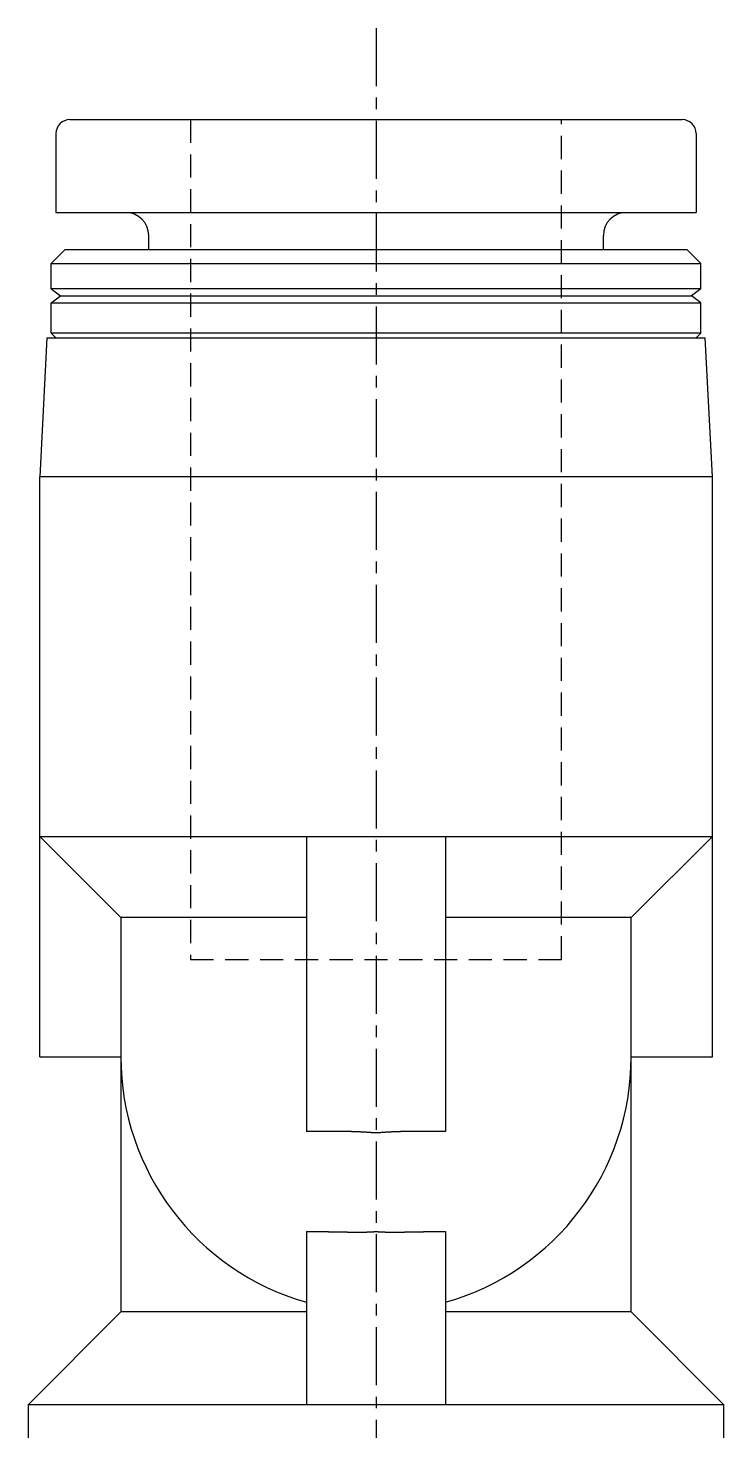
# Model space of a CAD drawing. Extents: x -6 to 107, y -15 to 86.
# Drawn here: x 89.33 to 104.33, y 23.41 to 53.65 of the extents above; entities that cross this region are included whole.
import ezdxf

# ---------------------------------------------------------------- set-up
doc = ezdxf.new("R2010")
doc.units = 0
doc.linetypes.add('CENTER', pattern=[2, 1.25, -0.25, 0.25, -0.25])
doc.linetypes.add('DASHED', pattern=[0.75, 0.5, -0.25])
doc.layers.get('0').update_dxf_attribs({"linetype": 'CONTINUOUS'})
doc.layers.add('CENTER', color=1, linetype='CENTER')

msp = doc.modelspace()

# ---------------------------------------------------------------- linework, layer by layer
at = {"color": 7, "linetype": 'CONTINUOUS'}
for p, q in [((90.231, 51.678), (103.431, 51.678)), ((89.931, 51.378), (89.931, 49.678)), ((103.731, 51.378), (103.731, 49.678)), ((89.931, 49.678), (103.731, 49.678)), ((91.931, 48.878), (91.931, 49.178)), ((101.731, 48.878), (101.731, 49.178)), ((89.831, 48.578), (90.131, 48.878)), ((90.131, 48.878), (103.531, 48.878)), ((103.831, 48.578), (103.531, 48.878)), ((89.831, 48.028), (89.831, 48.578)), ((89.831, 48.578), (103.831, 48.578)), ((103.831, 48.028), (103.831, 48.578)), ((89.831, 48.028), (90.031, 47.878)), ((103.831, 48.028), (89.831, 48.028)), ((89.831, 47.728), (90.031, 47.878)), ((90.031, 47.878), (103.631, 47.878)), ((103.831, 48.028), (103.631, 47.878)), ((103.831, 47.728), (103.631, 47.878)), ((89.831, 47.078), (89.831, 47.728)), ((89.831, 47.728), (103.831, 47.728)), ((103.831, 47.078), (103.831, 47.728)), ((89.738, 46.978), (89.581, 43.978)), ((89.738, 46.978), (103.923, 46.978)), ((89.931, 46.978), (89.831, 47.078)), ((103.831, 47.078), (89.831, 47.078)), ((103.731, 46.978), (103.831, 47.078)), ((104.081, 43.978), (103.923, 46.978)), ((104.081, 43.978), (89.581, 43.978)), ((89.581, 31.478), (89.581, 43.978)), ((104.081, 31.478), (104.081, 43.978)), ((89.581, 36.228), (104.081, 36.228)), ((89.581, 36.228), (91.331, 34.478)), ((95.331, 36.228), (95.331, 29.871)), ((98.331, 36.228), (98.331, 29.871)), ((102.331, 34.478), (104.081, 36.228)), ((95.331, 34.478), (91.331, 34.478)), ((91.331, 34.478), (91.331, 25.978)), ((102.331, 34.478), (98.331, 34.478)), ((102.331, 25.978), (102.331, 34.478)), ((89.581, 31.478), (91.331, 31.478)), ((102.331, 31.478), (104.081, 31.478)), ((95.331, 27.712), (95.331, 23.978)), ((98.331, 27.712), (98.331, 23.978)), ((91.331, 25.978), (89.331, 23.978)), ((95.331, 25.978), (91.331, 25.978)), ((102.331, 25.978), (98.331, 25.978)), ((104.331, 23.978), (102.331, 25.978)), ((89.331, 23.978), (89.331, 20.978)), ((104.331, 23.978), (89.331, 23.978)), ((104.331, 20.978), (104.331, 23.978))]:
    msp.add_line(p, q, dxfattribs=at)
at = {"color": 3, "linetype": 'DASHED'}
for p, q in [((92.831, 51.678), (92.831, 33.578)), ((100.831, 33.578), (100.831, 51.678)), ((92.831, 33.578), (100.831, 33.578))]:
    msp.add_line(p, q, dxfattribs=at)
at = {"color": 7}
for points in [[(96.831, 29.835, 0), (96.827, 29.835, 0), (96.824, 29.836, 0), (96.821, 29.836, 0), (96.817, 29.836, 0), (96.814, 29.836, 0), (96.811, 29.837, 0), (96.807, 29.837, 0), (96.804, 29.837, 0), (96.8, 29.837, 0), (96.797, 29.837, 0), (96.794, 29.838, 0), (96.79, 29.838, 0), (96.787, 29.838, 0), (96.784, 29.838, 0), (96.78, 29.839, 0), (96.777, 29.839, 0), (96.774, 29.839, 0), (96.77, 29.839, 0), (96.767, 29.84, 0), (96.764, 29.84, 0), (96.76, 29.84, 0), (96.757, 29.84, 0), (96.754, 29.841, 0), (96.75, 29.841, 0), (96.747, 29.841, 0), (96.743, 29.841, 0), (96.74, 29.842, 0), (96.737, 29.842, 0), (96.734, 29.842, 0), (96.73, 29.842, 0), (96.727, 29.843, 0), (96.723, 29.843, 0), (96.72, 29.843, 0), (96.717, 29.843, 0), (96.713, 29.843, 0), (96.71, 29.844, 0), (96.707, 29.844, 0), (96.703, 29.844, 0), (96.7, 29.845, 0), (96.697, 29.845, 0), (96.693, 29.845, 0), (96.69, 29.845, 0), (96.687, 29.845, 0), (96.683, 29.846, 0), (96.68, 29.846, 0), (96.677, 29.846, 0), (96.673, 29.846, 0), (96.67, 29.847, 0), (96.666, 29.847, 0), (96.663, 29.847, 0), (96.66, 29.847, 0), (96.656, 29.848, 0), (96.653, 29.848, 0), (96.65, 29.848, 0), (96.646, 29.848, 0), (96.643, 29.848, 0), (96.64, 29.849, 0), (96.636, 29.849, 0), (96.633, 29.849, 0), (96.63, 29.849, 0), (96.626, 29.849, 0), (96.623, 29.85, 0), (96.62, 29.85, 0), (96.616, 29.85, 0), (96.613, 29.85, 0), (96.609, 29.851, 0), (96.606, 29.851, 0), (96.603, 29.851, 0), (96.6, 29.851, 0), (96.596, 29.851, 0), (96.593, 29.852, 0), (96.589, 29.852, 0), (96.586, 29.852, 0), (96.583, 29.852, 0), (96.579, 29.852, 0), (96.576, 29.852, 0), (96.573, 29.853, 0), (96.569, 29.853, 0), (96.566, 29.853, 0), (96.563, 29.853, 0), (96.559, 29.853, 0), (96.556, 29.854, 0), (96.552, 29.854, 0), (96.549, 29.854, 0), (96.546, 29.854, 0), (96.543, 29.854, 0), (96.539, 29.854, 0), (96.536, 29.855, 0), (96.532, 29.855, 0), (96.529, 29.855, 0), (96.526, 29.855, 0), (96.522, 29.855, 0), (96.519, 29.855, 0), (96.516, 29.856, 0), (96.512, 29.856, 0), (96.509, 29.856, 0), (96.506, 29.856, 0), (96.502, 29.856, 0), (96.499, 29.857, 0), (96.496, 29.857, 0), (96.492, 29.857, 0), (96.489, 29.857, 0), (96.486, 29.857, 0), (96.482, 29.857, 0), (96.479, 29.857, 0), (96.475, 29.858, 0), (96.472, 29.858, 0), (96.469, 29.858, 0), (96.465, 29.858, 0), (96.462, 29.858, 0), (96.459, 29.858, 0), (96.455, 29.858, 0), (96.452, 29.859, 0), (96.449, 29.859, 0), (96.445, 29.859, 0), (96.442, 29.859, 0), (96.439, 29.859, 0), (96.435, 29.859, 0), (96.432, 29.86, 0), (96.428, 29.86, 0), (96.425, 29.86, 0), (96.422, 29.86, 0), (96.418, 29.86, 0), (96.415, 29.86, 0), (96.412, 29.86, 0), (96.408, 29.861, 0), (96.405, 29.861, 0), (96.402, 29.861, 0), (96.398, 29.861, 0), (96.395, 29.861, 0), (96.391, 29.861, 0), (96.388, 29.861, 0), (96.385, 29.862, 0), (96.382, 29.862, 0), (96.378, 29.862, 0), (96.375, 29.862, 0), (96.371, 29.862, 0), (96.368, 29.862, 0), (96.365, 29.862, 0), (96.361, 29.863, 0), (96.358, 29.863, 0), (96.355, 29.863, 0), (96.351, 29.863, 0), (96.348, 29.863, 0), (96.344, 29.863, 0), (96.341, 29.863, 0), (96.338, 29.863, 0), (96.335, 29.863, 0), (96.331, 29.864, 0), (96.328, 29.864, 0), (96.324, 29.864, 0), (96.321, 29.864, 0), (96.318, 29.864, 0), (96.314, 29.864, 0), (96.311, 29.864, 0), (96.308, 29.864, 0), (96.304, 29.865, 0), (96.301, 29.865, 0), (96.298, 29.865, 0), (96.294, 29.865, 0), (96.291, 29.865, 0), (96.287, 29.865, 0), (96.284, 29.865, 0), (96.281, 29.865, 0), (96.277, 29.865, 0), (96.274, 29.866, 0), (96.271, 29.866, 0), (96.267, 29.866, 0), (96.264, 29.866, 0), (96.261, 29.866, 0), (96.257, 29.866, 0), (96.254, 29.866, 0), (96.251, 29.866, 0), (96.247, 29.866, 0), (96.244, 29.866, 0), (96.24, 29.866, 0), (96.237, 29.867, 0), (96.234, 29.867, 0), (96.23, 29.867, 0), (96.227, 29.867, 0), (96.224, 29.867, 0), (96.22, 29.867, 0), (96.217, 29.867, 0), (96.214, 29.867, 0), (96.21, 29.867, 0), (96.207, 29.867, 0), (96.204, 29.867, 0), (96.2, 29.868, 0), (96.197, 29.868, 0), (96.194, 29.868, 0), (96.19, 29.868, 0), (96.187, 29.868, 0), (96.183, 29.868, 0), (96.18, 29.868, 0), (96.177, 29.868, 0), (96.173, 29.868, 0), (96.17, 29.868, 0), (96.167, 29.868, 0), (96.163, 29.868, 0), (96.16, 29.869, 0), (96.157, 29.869, 0), (96.153, 29.869, 0), (96.15, 29.869, 0), (96.147, 29.869, 0), (96.143, 29.869, 0), (96.14, 29.869, 0), (96.136, 29.869, 0), (96.133, 29.869, 0), (96.13, 29.869, 0), (96.126, 29.869, 0), (96.123, 29.869, 0), (96.12, 29.869, 0), (96.116, 29.869, 0), (96.113, 29.869, 0), (96.11, 29.869, 0), (96.106, 29.869, 0), (96.103, 29.869, 0), (96.1, 29.869, 0), (96.096, 29.87, 0), (96.093, 29.87, 0), (96.089, 29.87, 0), (96.086, 29.87, 0), (96.083, 29.87, 0), (96.079, 29.87, 0), (96.076, 29.87, 0), (96.073, 29.87, 0), (96.069, 29.87, 0), (96.066, 29.87, 0), (96.063, 29.87, 0), (96.059, 29.87, 0), (96.056, 29.87, 0), (96.052, 29.87, 0), (96.049, 29.87, 0), (96.046, 29.87, 0), (96.042, 29.87, 0), (96.039, 29.87, 0), (96.036, 29.87, 0), (96.032, 29.87, 0), (96.029, 29.87, 0), (96.026, 29.87, 0), (96.022, 29.87, 0), (96.019, 29.87, 0), (96.016, 29.87, 0), (96.012, 29.871, 0), (96.009, 29.871, 0), (96.005, 29.871, 0), (96.002, 29.871, 0), (95.999, 29.871, 0), (95.995, 29.871, 0), (95.992, 29.871, 0), (95.989, 29.871, 0), (95.985, 29.871, 0), (95.982, 29.871, 0), (95.979, 29.871, 0), (95.975, 29.871, 0), (95.972, 29.871, 0), (95.969, 29.871, 0), (95.965, 29.871, 0), (95.962, 29.871, 0), (95.959, 29.871, 0), (95.955, 29.871, 0), (95.952, 29.871, 0), (95.948, 29.871, 0), (95.945, 29.871, 0), (95.942, 29.871, 0), (95.938, 29.871, 0), (95.935, 29.871, 0), (95.932, 29.871, 0), (95.928, 29.871, 0), (95.925, 29.871, 0), (95.921, 29.871, 0), (95.918, 29.871, 0), (95.915, 29.871, 0), (95.912, 29.871, 0), (95.908, 29.871, 0), (95.905, 29.871, 0), (95.901, 29.871, 0), (95.898, 29.871, 0), (95.895, 29.871, 0), (95.891, 29.871, 0), (95.888, 29.871, 0), (95.885, 29.871, 0), (95.881, 29.871, 0), (95.878, 29.871, 0), (95.874, 29.871, 0), (95.871, 29.871, 0), (95.868, 29.871, 0), (95.865, 29.871, 0), (95.861, 29.871, 0), (95.858, 29.871, 0), (95.854, 29.871, 0), (95.851, 29.871, 0), (95.848, 29.871, 0), (95.844, 29.871, 0), (95.841, 29.871, 0), (95.838, 29.871, 0), (95.834, 29.871, 0), (95.831, 29.871, 0), (95.828, 29.871, 0), (95.824, 29.871, 0), (95.821, 29.871, 0), (95.817, 29.871, 0), (95.814, 29.871, 0), (95.811, 29.871, 0), (95.807, 29.871, 0), (95.804, 29.871, 0), (95.801, 29.871, 0), (95.797, 29.871, 0), (95.794, 29.871, 0), (95.791, 29.871, 0), (95.787, 29.871, 0), (95.784, 29.87, 0), (95.781, 29.87, 0), (95.777, 29.87, 0), (95.774, 29.87, 0), (95.77, 29.87, 0), (95.767, 29.87, 0), (95.764, 29.87, 0), (95.76, 29.87, 0), (95.757, 29.87, 0), (95.754, 29.87, 0), (95.75, 29.87, 0), (95.747, 29.87, 0), (95.744, 29.87, 0), (95.74, 29.87, 0), (95.737, 29.87, 0), (95.734, 29.87, 0), (95.73, 29.87, 0), (95.727, 29.87, 0), (95.723, 29.87, 0), (95.72, 29.87, 0), (95.717, 29.87, 0), (95.713, 29.87, 0), (95.71, 29.87, 0), (95.707, 29.87, 0), (95.703, 29.87, 0), (95.7, 29.87, 0), (95.697, 29.87, 0), (95.693, 29.87, 0), (95.69, 29.87, 0), (95.686, 29.87, 0), (95.683, 29.87, 0), (95.68, 29.87, 0), (95.676, 29.869, 0), (95.673, 29.869, 0), (95.67, 29.869, 0), (95.666, 29.869, 0), (95.663, 29.869, 0), (95.66, 29.869, 0), (95.656, 29.869, 0), (95.653, 29.869, 0), (95.65, 29.869, 0), (95.646, 29.869, 0), (95.643, 29.869, 0), (95.639, 29.869, 0), (95.636, 29.869, 0), (95.633, 29.869, 0), (95.629, 29.869, 0), (95.626, 29.869, 0), (95.623, 29.869, 0), (95.619, 29.869, 0), (95.616, 29.869, 0), (95.613, 29.869, 0), (95.609, 29.869, 0), (95.606, 29.869, 0), (95.603, 29.869, 0), (95.599, 29.869, 0), (95.596, 29.869, 0), (95.593, 29.869, 0), (95.589, 29.868, 0), (95.586, 29.868, 0), (95.582, 29.868, 0), (95.579, 29.868, 0), (95.576, 29.868, 0), (95.572, 29.868, 0), (95.569, 29.868, 0), (95.566, 29.868, 0), (95.562, 29.868, 0), (95.559, 29.868, 0), (95.555, 29.868, 0), (95.552, 29.868, 0), (95.549, 29.868, 0), (95.546, 29.868, 0), (95.542, 29.868, 0), (95.539, 29.868, 0), (95.535, 29.868, 0), (95.532, 29.868, 0), (95.529, 29.868, 0), (95.525, 29.868, 0), (95.522, 29.868, 0), (95.519, 29.868, 0), (95.515, 29.868, 0), (95.512, 29.868, 0), (95.508, 29.868, 0), (95.505, 29.868, 0), (95.502, 29.868, 0), (95.499, 29.868, 0), (95.495, 29.868, 0), (95.492, 29.868, 0), (95.488, 29.868, 0), (95.485, 29.868, 0), (95.482, 29.868, 0), (95.478, 29.868, 0), (95.475, 29.868, 0), (95.472, 29.868, 0), (95.468, 29.868, 0), (95.465, 29.868, 0), (95.462, 29.868, 0), (95.458, 29.868, 0), (95.455, 29.868, 0), (95.451, 29.868, 0), (95.448, 29.868, 0), (95.445, 29.868, 0), (95.441, 29.868, 0), (95.438, 29.868, 0), (95.435, 29.868, 0), (95.431, 29.868, 0), (95.428, 29.868, 0), (95.425, 29.868, 0), (95.421, 29.868, 0), (95.418, 29.868, 0), (95.415, 29.868, 0), (95.411, 29.868, 0), (95.408, 29.868, 0), (95.404, 29.868, 0), (95.401, 29.868, 0), (95.398, 29.868, 0), (95.394, 29.869, 0), (95.391, 29.869, 0), (95.388, 29.869, 0), (95.384, 29.869, 0), (95.381, 29.869, 0), (95.378, 29.869, 0), (95.374, 29.869, 0), (95.371, 29.869, 0), (95.368, 29.869, 0), (95.364, 29.869, 0), (95.361, 29.869, 0), (95.357, 29.87, 0), (95.354, 29.87, 0), (95.351, 29.87, 0), (95.347, 29.87, 0), (95.344, 29.87, 0), (95.341, 29.87, 0), (95.337, 29.87, 0), (95.334, 29.871, 0), (95.331, 29.871, 0)], [(98.331, 29.871, 0), (98.327, 29.871, 0), (98.324, 29.87, 0), (98.32, 29.87, 0), (98.317, 29.87, 0), (98.314, 29.87, 0), (98.311, 29.87, 0), (98.307, 29.87, 0), (98.304, 29.87, 0), (98.3, 29.869, 0), (98.297, 29.869, 0), (98.294, 29.869, 0), (98.29, 29.869, 0), (98.287, 29.869, 0), (98.284, 29.869, 0), (98.28, 29.869, 0), (98.277, 29.869, 0), (98.274, 29.869, 0), (98.27, 29.869, 0), (98.267, 29.869, 0), (98.263, 29.868, 0), (98.26, 29.868, 0), (98.257, 29.868, 0), (98.253, 29.868, 0), (98.25, 29.868, 0), (98.247, 29.868, 0), (98.243, 29.868, 0), (98.24, 29.868, 0), (98.237, 29.868, 0), (98.233, 29.868, 0), (98.23, 29.868, 0), (98.227, 29.868, 0), (98.223, 29.868, 0), (98.22, 29.868, 0), (98.216, 29.868, 0), (98.213, 29.868, 0), (98.21, 29.868, 0), (98.206, 29.868, 0), (98.203, 29.868, 0), (98.2, 29.868, 0), (98.196, 29.868, 0), (98.193, 29.868, 0), (98.19, 29.868, 0), (98.186, 29.868, 0), (98.183, 29.868, 0), (98.18, 29.868, 0), (98.176, 29.868, 0), (98.173, 29.868, 0), (98.169, 29.868, 0), (98.166, 29.868, 0), (98.163, 29.868, 0), (98.159, 29.868, 0), (98.156, 29.868, 0), (98.153, 29.868, 0), (98.149, 29.868, 0), (98.146, 29.868, 0), (98.143, 29.868, 0), (98.139, 29.868, 0), (98.136, 29.868, 0), (98.132, 29.868, 0), (98.129, 29.868, 0), (98.126, 29.868, 0), (98.123, 29.868, 0), (98.119, 29.868, 0), (98.116, 29.868, 0), (98.112, 29.868, 0), (98.109, 29.868, 0), (98.106, 29.868, 0), (98.102, 29.868, 0), (98.099, 29.868, 0), (98.096, 29.868, 0), (98.092, 29.868, 0), (98.089, 29.868, 0), (98.085, 29.868, 0), (98.082, 29.868, 0), (98.079, 29.868, 0), (98.075, 29.868, 0), (98.072, 29.868, 0), (98.069, 29.869, 0), (98.065, 29.869, 0), (98.062, 29.869, 0), (98.059, 29.869, 0), (98.055, 29.869, 0), (98.052, 29.869, 0), (98.049, 29.869, 0), (98.045, 29.869, 0), (98.042, 29.869, 0), (98.038, 29.869, 0), (98.035, 29.869, 0), (98.032, 29.869, 0), (98.028, 29.869, 0), (98.025, 29.869, 0), (98.022, 29.869, 0), (98.018, 29.869, 0), (98.015, 29.869, 0), (98.012, 29.869, 0), (98.008, 29.869, 0), (98.005, 29.869, 0), (98.002, 29.869, 0), (97.998, 29.869, 0), (97.995, 29.869, 0), (97.992, 29.869, 0), (97.988, 29.869, 0), (97.985, 29.869, 0), (97.981, 29.87, 0), (97.978, 29.87, 0), (97.975, 29.87, 0), (97.971, 29.87, 0), (97.968, 29.87, 0), (97.965, 29.87, 0), (97.961, 29.87, 0), (97.958, 29.87, 0), (97.955, 29.87, 0), (97.951, 29.87, 0), (97.948, 29.87, 0), (97.945, 29.87, 0), (97.941, 29.87, 0), (97.938, 29.87, 0), (97.934, 29.87, 0), (97.931, 29.87, 0), (97.928, 29.87, 0), (97.924, 29.87, 0), (97.921, 29.87, 0), (97.918, 29.87, 0), (97.914, 29.87, 0), (97.911, 29.87, 0), (97.908, 29.87, 0), (97.904, 29.87, 0), (97.901, 29.87, 0), (97.897, 29.87, 0), (97.894, 29.87, 0), (97.891, 29.87, 0), (97.887, 29.87, 0), (97.884, 29.87, 0), (97.881, 29.87, 0), (97.877, 29.87, 0), (97.874, 29.871, 0), (97.871, 29.871, 0), (97.867, 29.871, 0), (97.864, 29.871, 0), (97.861, 29.871, 0), (97.857, 29.871, 0), (97.854, 29.871, 0), (97.85, 29.871, 0), (97.847, 29.871, 0), (97.844, 29.871, 0), (97.84, 29.871, 0), (97.837, 29.871, 0), (97.834, 29.871, 0), (97.83, 29.871, 0), (97.827, 29.871, 0), (97.824, 29.871, 0), (97.82, 29.871, 0), (97.817, 29.871, 0), (97.814, 29.871, 0), (97.81, 29.871, 0), (97.807, 29.871, 0), (97.803, 29.871, 0), (97.8, 29.871, 0), (97.797, 29.871, 0), (97.793, 29.871, 0), (97.79, 29.871, 0), (97.787, 29.871, 0), (97.783, 29.871, 0), (97.78, 29.871, 0), (97.777, 29.871, 0), (97.773, 29.871, 0), (97.77, 29.871, 0), (97.766, 29.871, 0), (97.763, 29.871, 0), (97.76, 29.871, 0), (97.757, 29.871, 0), (97.753, 29.871, 0), (97.75, 29.871, 0), (97.746, 29.871, 0), (97.743, 29.871, 0), (97.74, 29.871, 0), (97.736, 29.871, 0), (97.733, 29.871, 0), (97.73, 29.871, 0), (97.726, 29.871, 0), (97.723, 29.871, 0), (97.719, 29.871, 0), (97.716, 29.871, 0), (97.713, 29.871, 0), (97.709, 29.871, 0), (97.706, 29.871, 0), (97.703, 29.871, 0), (97.699, 29.871, 0), (97.696, 29.871, 0), (97.693, 29.871, 0), (97.689, 29.871, 0), (97.686, 29.871, 0), (97.683, 29.871, 0), (97.679, 29.871, 0), (97.676, 29.871, 0), (97.672, 29.871, 0), (97.669, 29.871, 0), (97.666, 29.871, 0), (97.662, 29.871, 0), (97.659, 29.871, 0), (97.656, 29.871, 0), (97.652, 29.871, 0), (97.649, 29.871, 0), (97.646, 29.87, 0), (97.642, 29.87, 0), (97.639, 29.87, 0), (97.636, 29.87, 0), (97.632, 29.87, 0), (97.629, 29.87, 0), (97.626, 29.87, 0), (97.622, 29.87, 0), (97.619, 29.87, 0), (97.615, 29.87, 0), (97.612, 29.87, 0), (97.609, 29.87, 0), (97.605, 29.87, 0), (97.602, 29.87, 0), (97.599, 29.87, 0), (97.595, 29.87, 0), (97.592, 29.87, 0), (97.589, 29.87, 0), (97.585, 29.87, 0), (97.582, 29.87, 0), (97.579, 29.87, 0), (97.575, 29.87, 0), (97.572, 29.87, 0), (97.568, 29.87, 0), (97.565, 29.87, 0), (97.562, 29.869, 0), (97.558, 29.869, 0), (97.555, 29.869, 0), (97.552, 29.869, 0), (97.548, 29.869, 0), (97.545, 29.869, 0), (97.542, 29.869, 0), (97.538, 29.869, 0), (97.535, 29.869, 0), (97.531, 29.869, 0), (97.528, 29.869, 0), (97.525, 29.869, 0), (97.521, 29.869, 0), (97.518, 29.869, 0), (97.515, 29.869, 0), (97.511, 29.869, 0), (97.508, 29.869, 0), (97.505, 29.869, 0), (97.501, 29.869, 0), (97.498, 29.868, 0), (97.495, 29.868, 0), (97.491, 29.868, 0), (97.488, 29.868, 0), (97.484, 29.868, 0), (97.481, 29.868, 0), (97.478, 29.868, 0), (97.474, 29.868, 0), (97.471, 29.868, 0), (97.468, 29.868, 0), (97.464, 29.868, 0), (97.461, 29.868, 0), (97.458, 29.867, 0), (97.454, 29.867, 0), (97.451, 29.867, 0), (97.448, 29.867, 0), (97.444, 29.867, 0), (97.441, 29.867, 0), (97.438, 29.867, 0), (97.434, 29.867, 0), (97.431, 29.867, 0), (97.427, 29.867, 0), (97.424, 29.867, 0), (97.421, 29.866, 0), (97.417, 29.866, 0), (97.414, 29.866, 0), (97.411, 29.866, 0), (97.407, 29.866, 0), (97.404, 29.866, 0), (97.401, 29.866, 0), (97.397, 29.866, 0), (97.394, 29.866, 0), (97.391, 29.866, 0), (97.387, 29.866, 0), (97.384, 29.865, 0), (97.38, 29.865, 0), (97.377, 29.865, 0), (97.374, 29.865, 0), (97.37, 29.865, 0), (97.367, 29.865, 0), (97.364, 29.865, 0), (97.36, 29.865, 0), (97.357, 29.864, 0), (97.354, 29.864, 0), (97.35, 29.864, 0), (97.347, 29.864, 0), (97.344, 29.864, 0), (97.34, 29.864, 0), (97.337, 29.864, 0), (97.333, 29.864, 0), (97.33, 29.864, 0), (97.327, 29.863, 0), (97.323, 29.863, 0), (97.32, 29.863, 0), (97.317, 29.863, 0), (97.313, 29.863, 0), (97.31, 29.863, 0), (97.307, 29.863, 0), (97.303, 29.863, 0), (97.3, 29.863, 0), (97.296, 29.862, 0), (97.293, 29.862, 0), (97.29, 29.862, 0), (97.287, 29.862, 0), (97.283, 29.862, 0), (97.28, 29.862, 0), (97.276, 29.862, 0), (97.273, 29.861, 0), (97.27, 29.861, 0), (97.266, 29.861, 0), (97.263, 29.861, 0), (97.26, 29.861, 0), (97.256, 29.861, 0), (97.253, 29.861, 0), (97.25, 29.86, 0), (97.246, 29.86, 0), (97.243, 29.86, 0), (97.24, 29.86, 0), (97.236, 29.86, 0), (97.233, 29.86, 0), (97.229, 29.86, 0), (97.226, 29.859, 0), (97.223, 29.859, 0), (97.219, 29.859, 0), (97.216, 29.859, 0), (97.213, 29.859, 0), (97.209, 29.859, 0), (97.206, 29.858, 0), (97.203, 29.858, 0), (97.199, 29.858, 0), (97.196, 29.858, 0), (97.192, 29.858, 0), (97.189, 29.858, 0), (97.186, 29.858, 0), (97.183, 29.857, 0), (97.179, 29.857, 0), (97.176, 29.857, 0), (97.172, 29.857, 0), (97.169, 29.857, 0), (97.166, 29.857, 0), (97.162, 29.857, 0), (97.159, 29.856, 0), (97.156, 29.856, 0), (97.152, 29.856, 0), (97.149, 29.856, 0), (97.146, 29.856, 0), (97.142, 29.855, 0), (97.139, 29.855, 0), (97.135, 29.855, 0), (97.132, 29.855, 0), (97.129, 29.855, 0), (97.125, 29.855, 0), (97.122, 29.854, 0), (97.119, 29.854, 0), (97.115, 29.854, 0), (97.112, 29.854, 0), (97.109, 29.854, 0), (97.105, 29.854, 0), (97.102, 29.853, 0), (97.099, 29.853, 0), (97.095, 29.853, 0), (97.092, 29.853, 0), (97.089, 29.853, 0), (97.085, 29.852, 0), (97.082, 29.852, 0), (97.079, 29.852, 0), (97.075, 29.852, 0), (97.072, 29.852, 0), (97.069, 29.852, 0), (97.065, 29.851, 0), (97.062, 29.851, 0), (97.058, 29.851, 0), (97.055, 29.851, 0), (97.052, 29.851, 0), (97.048, 29.85, 0), (97.045, 29.85, 0), (97.042, 29.85, 0), (97.038, 29.85, 0), (97.035, 29.849, 0), (97.032, 29.849, 0), (97.028, 29.849, 0), (97.025, 29.849, 0), (97.022, 29.849, 0), (97.018, 29.848, 0), (97.015, 29.848, 0), (97.011, 29.848, 0), (97.008, 29.848, 0), (97.005, 29.848, 0), (97.001, 29.847, 0), (96.998, 29.847, 0), (96.995, 29.847, 0), (96.991, 29.847, 0), (96.988, 29.846, 0), (96.985, 29.846, 0), (96.981, 29.846, 0), (96.978, 29.846, 0), (96.975, 29.845, 0), (96.971, 29.845, 0), (96.968, 29.845, 0), (96.965, 29.845, 0), (96.961, 29.845, 0), (96.958, 29.844, 0), (96.954, 29.844, 0), (96.951, 29.844, 0), (96.948, 29.843, 0), (96.945, 29.843, 0), (96.941, 29.843, 0), (96.938, 29.843, 0), (96.934, 29.843, 0), (96.931, 29.842, 0), (96.928, 29.842, 0), (96.924, 29.842, 0), (96.921, 29.842, 0), (96.918, 29.841, 0), (96.914, 29.841, 0), (96.911, 29.841, 0), (96.908, 29.841, 0), (96.904, 29.84, 0), (96.901, 29.84, 0), (96.898, 29.84, 0), (96.894, 29.84, 0), (96.891, 29.839, 0), (96.888, 29.839, 0), (96.884, 29.839, 0), (96.881, 29.839, 0), (96.877, 29.838, 0), (96.874, 29.838, 0), (96.871, 29.838, 0), (96.867, 29.838, 0), (96.864, 29.837, 0), (96.861, 29.837, 0), (96.857, 29.837, 0), (96.854, 29.837, 0), (96.851, 29.837, 0), (96.847, 29.836, 0), (96.844, 29.836, 0), (96.841, 29.836, 0), (96.837, 29.836, 0), (96.834, 29.835, 0), (96.831, 29.835, 0)], [(95.331, 27.712, 0), (95.334, 27.712, 0), (95.337, 27.712, 0), (95.339, 27.712, 0), (95.342, 27.712, 0), (95.345, 27.712, 0), (95.348, 27.712, 0), (95.351, 27.712, 0), (95.354, 27.712, 0), (95.357, 27.712, 0), (95.36, 27.712, 0), (95.363, 27.712, 0), (95.366, 27.712, 0), (95.369, 27.712, 0), (95.372, 27.712, 0), (95.375, 27.712, 0), (95.378, 27.712, 0), (95.38, 27.712, 0), (95.383, 27.712, 0), (95.386, 27.712, 0), (95.389, 27.712, 0), (95.392, 27.712, 0), (95.395, 27.712, 0), (95.398, 27.712, 0), (95.401, 27.712, 0), (95.404, 27.712, 0), (95.407, 27.712, 0), (95.41, 27.712, 0), (95.413, 27.712, 0), (95.416, 27.712, 0), (95.419, 27.712, 0), (95.422, 27.712, 0), (95.425, 27.712, 0), (95.427, 27.712, 0), (95.43, 27.712, 0), (95.433, 27.712, 0), (95.436, 27.712, 0), (95.439, 27.712, 0), (95.442, 27.712, 0), (95.445, 27.712, 0), (95.448, 27.712, 0), (95.451, 27.712, 0), (95.454, 27.712, 0), (95.457, 27.712, 0), (95.46, 27.712, 0), (95.463, 27.712, 0), (95.466, 27.712, 0), (95.469, 27.712, 0), (95.472, 27.712, 0), (95.475, 27.712, 0), (95.477, 27.712, 0), (95.48, 27.712, 0), (95.483, 27.712, 0), (95.486, 27.712, 0), (95.489, 27.712, 0), (95.492, 27.712, 0), (95.495, 27.712, 0), (95.498, 27.712, 0), (95.501, 27.712, 0), (95.504, 27.712, 0), (95.507, 27.712, 0), (95.51, 27.711, 0), (95.513, 27.711, 0), (95.516, 27.711, 0), (95.519, 27.711, 0), (95.522, 27.711, 0), (95.524, 27.711, 0), (95.527, 27.711, 0), (95.53, 27.711, 0), (95.533, 27.711, 0), (95.536, 27.711, 0), (95.539, 27.711, 0), (95.542, 27.711, 0), (95.545, 27.711, 0), (95.548, 27.711, 0), (95.551, 27.711, 0), (95.554, 27.711, 0), (95.557, 27.711, 0), (95.56, 27.711, 0), (95.563, 27.711, 0), (95.566, 27.711, 0), (95.568, 27.711, 0), (95.571, 27.711, 0), (95.574, 27.711, 0), (95.577, 27.711, 0), (95.58, 27.711, 0), (95.583, 27.711, 0), (95.586, 27.711, 0), (95.589, 27.711, 0), (95.592, 27.711, 0), (95.595, 27.711, 0), (95.598, 27.711, 0), (95.601, 27.711, 0), (95.604, 27.711, 0), (95.607, 27.711, 0), (95.609, 27.711, 0), (95.612, 27.711, 0), (95.615, 27.711, 0), (95.618, 27.711, 0), (95.621, 27.711, 0), (95.624, 27.711, 0), (95.627, 27.71, 0), (95.63, 27.71, 0), (95.633, 27.71, 0), (95.636, 27.71, 0), (95.639, 27.71, 0), (95.642, 27.71, 0), (95.645, 27.71, 0), (95.648, 27.71, 0), (95.651, 27.71, 0), (95.654, 27.71, 0), (95.656, 27.71, 0), (95.659, 27.71, 0), (95.662, 27.71, 0), (95.665, 27.71, 0), (95.668, 27.71, 0), (95.671, 27.71, 0), (95.674, 27.71, 0), (95.677, 27.71, 0), (95.68, 27.71, 0), (95.683, 27.71, 0), (95.686, 27.71, 0), (95.689, 27.71, 0), (95.692, 27.71, 0), (95.695, 27.71, 0), (95.698, 27.71, 0), (95.701, 27.71, 0), (95.704, 27.71, 0), (95.706, 27.71, 0), (95.709, 27.71, 0), (95.712, 27.71, 0), (95.715, 27.71, 0), (95.718, 27.71, 0), (95.721, 27.709, 0), (95.724, 27.709, 0), (95.727, 27.709, 0), (95.73, 27.709, 0), (95.733, 27.709, 0), (95.736, 27.709, 0), (95.739, 27.709, 0), (95.742, 27.709, 0), (95.745, 27.709, 0), (95.748, 27.709, 0), (95.751, 27.709, 0), (95.753, 27.709, 0), (95.756, 27.709, 0), (95.759, 27.709, 0), (95.762, 27.709, 0), (95.765, 27.709, 0), (95.768, 27.709, 0), (95.771, 27.709, 0), (95.774, 27.709, 0), (95.777, 27.709, 0), (95.78, 27.709, 0), (95.783, 27.709, 0), (95.786, 27.709, 0), (95.789, 27.709, 0), (95.792, 27.709, 0), (95.794, 27.709, 0), (95.797, 27.709, 0), (95.8, 27.709, 0), (95.803, 27.709, 0), (95.806, 27.708, 0), (95.809, 27.708, 0), (95.812, 27.708, 0), (95.815, 27.708, 0), (95.818, 27.708, 0), (95.821, 27.708, 0), (95.824, 27.708, 0), (95.827, 27.708, 0), (95.83, 27.708, 0), (95.833, 27.708, 0), (95.836, 27.708, 0), (95.838, 27.708, 0), (95.841, 27.708, 0), (95.844, 27.708, 0), (95.847, 27.708, 0), (95.85, 27.708, 0), (95.853, 27.708, 0), (95.856, 27.708, 0), (95.859, 27.708, 0), (95.862, 27.708, 0), (95.865, 27.708, 0), (95.868, 27.707, 0), (95.871, 27.707, 0), (95.874, 27.707, 0), (95.877, 27.707, 0), (95.88, 27.707, 0), (95.883, 27.707, 0), (95.885, 27.707, 0), (95.888, 27.707, 0), (95.891, 27.707, 0), (95.894, 27.707, 0), (95.897, 27.707, 0), (95.9, 27.707, 0), (95.903, 27.707, 0), (95.906, 27.707, 0), (95.909, 27.707, 0), (95.912, 27.707, 0), (95.915, 27.707, 0), (95.918, 27.707, 0), (95.921, 27.707, 0), (95.924, 27.707, 0), (95.927, 27.707, 0), (95.93, 27.706, 0), (95.933, 27.706, 0), (95.935, 27.706, 0), (95.938, 27.706, 0), (95.941, 27.706, 0), (95.944, 27.706, 0), (95.947, 27.706, 0), (95.95, 27.706, 0), (95.953, 27.706, 0), (95.956, 27.706, 0), (95.959, 27.706, 0), (95.962, 27.706, 0), (95.965, 27.706, 0), (95.968, 27.706, 0), (95.971, 27.706, 0), (95.974, 27.706, 0), (95.977, 27.706, 0), (95.98, 27.706, 0), (95.982, 27.706, 0), (95.985, 27.706, 0), (95.988, 27.706, 0), (95.991, 27.706, 0), (95.994, 27.705, 0), (95.997, 27.705, 0), (96, 27.705, 0), (96.003, 27.705, 0), (96.006, 27.705, 0), (96.009, 27.705, 0), (96.012, 27.705, 0), (96.015, 27.705, 0), (96.018, 27.705, 0), (96.021, 27.705, 0), (96.023, 27.705, 0), (96.026, 27.705, 0), (96.029, 27.705, 0), (96.032, 27.705, 0), (96.035, 27.705, 0), (96.038, 27.705, 0), (96.041, 27.705, 0), (96.044, 27.704, 0), (96.047, 27.704, 0), (96.05, 27.704, 0), (96.053, 27.704, 0), (96.056, 27.704, 0), (96.059, 27.704, 0), (96.062, 27.704, 0), (96.065, 27.704, 0), (96.067, 27.704, 0), (96.07, 27.704, 0), (96.073, 27.704, 0), (96.076, 27.704, 0), (96.079, 27.704, 0), (96.082, 27.704, 0), (96.085, 27.704, 0), (96.088, 27.704, 0), (96.091, 27.704, 0), (96.094, 27.704, 0), (96.097, 27.704, 0), (96.1, 27.703, 0), (96.103, 27.703, 0), (96.106, 27.703, 0), (96.109, 27.703, 0), (96.112, 27.703, 0), (96.115, 27.703, 0), (96.117, 27.703, 0), (96.12, 27.703, 0), (96.123, 27.703, 0), (96.126, 27.703, 0), (96.129, 27.703, 0), (96.132, 27.703, 0), (96.135, 27.703, 0), (96.138, 27.703, 0), (96.141, 27.703, 0), (96.144, 27.703, 0), (96.147, 27.703, 0), (96.15, 27.703, 0), (96.153, 27.703, 0), (96.156, 27.703, 0), (96.159, 27.703, 0), (96.162, 27.702, 0), (96.164, 27.702, 0), (96.167, 27.702, 0), (96.17, 27.702, 0), (96.173, 27.702, 0), (96.176, 27.702, 0), (96.179, 27.702, 0), (96.182, 27.702, 0), (96.185, 27.702, 0), (96.188, 27.702, 0), (96.191, 27.702, 0), (96.194, 27.702, 0), (96.197, 27.702, 0), (96.2, 27.702, 0), (96.203, 27.702, 0), (96.206, 27.702, 0), (96.209, 27.702, 0), (96.211, 27.702, 0), (96.214, 27.701, 0), (96.217, 27.701, 0), (96.22, 27.701, 0), (96.223, 27.701, 0), (96.226, 27.701, 0), (96.229, 27.701, 0), (96.232, 27.701, 0), (96.235, 27.701, 0), (96.238, 27.701, 0), (96.241, 27.701, 0), (96.244, 27.701, 0), (96.247, 27.701, 0), (96.25, 27.701, 0), (96.252, 27.701, 0), (96.255, 27.701, 0), (96.258, 27.701, 0), (96.261, 27.701, 0), (96.264, 27.701, 0), (96.267, 27.701, 0), (96.27, 27.701, 0), (96.273, 27.701, 0), (96.276, 27.701, 0), (96.279, 27.701, 0), (96.282, 27.701, 0), (96.285, 27.7, 0), (96.288, 27.7, 0), (96.291, 27.7, 0), (96.294, 27.7, 0), (96.296, 27.7, 0), (96.299, 27.7, 0), (96.302, 27.7, 0), (96.305, 27.7, 0), (96.308, 27.7, 0), (96.311, 27.7, 0), (96.314, 27.7, 0), (96.317, 27.7, 0), (96.32, 27.7, 0), (96.323, 27.7, 0), (96.326, 27.7, 0), (96.329, 27.7, 0), (96.332, 27.7, 0), (96.335, 27.7, 0), (96.338, 27.7, 0), (96.341, 27.7, 0), (96.344, 27.7, 0), (96.346, 27.7, 0), (96.349, 27.7, 0), (96.352, 27.7, 0), (96.355, 27.7, 0), (96.358, 27.7, 0), (96.361, 27.7, 0), (96.364, 27.7, 0), (96.367, 27.7, 0), (96.37, 27.7, 0), (96.373, 27.7, 0), (96.376, 27.699, 0), (96.379, 27.699, 0), (96.382, 27.699, 0), (96.385, 27.699, 0), (96.388, 27.699, 0), (96.391, 27.699, 0), (96.393, 27.699, 0), (96.396, 27.699, 0), (96.399, 27.699, 0), (96.402, 27.699, 0), (96.405, 27.699, 0), (96.408, 27.699, 0), (96.411, 27.699, 0), (96.414, 27.699, 0), (96.417, 27.699, 0), (96.42, 27.699, 0), (96.423, 27.699, 0), (96.426, 27.699, 0), (96.429, 27.699, 0), (96.432, 27.699, 0), (96.434, 27.699, 0), (96.438, 27.699, 0), (96.44, 27.699, 0), (96.443, 27.699, 0), (96.446, 27.699, 0), (96.449, 27.699, 0), (96.452, 27.699, 0), (96.455, 27.699, 0), (96.458, 27.699, 0), (96.461, 27.699, 0), (96.464, 27.699, 0), (96.467, 27.699, 0), (96.47, 27.699, 0), (96.473, 27.699, 0), (96.476, 27.699, 0), (96.479, 27.699, 0), (96.481, 27.699, 0), (96.484, 27.699, 0), (96.487, 27.699, 0), (96.49, 27.699, 0), (96.493, 27.699, 0), (96.496, 27.699, 0), (96.499, 27.699, 0), (96.502, 27.699, 0), (96.505, 27.699, 0), (96.508, 27.699, 0), (96.511, 27.699, 0), (96.514, 27.699, 0), (96.517, 27.699, 0), (96.52, 27.699, 0), (96.523, 27.699, 0), (96.525, 27.7, 0), (96.528, 27.7, 0), (96.531, 27.7, 0), (96.534, 27.7, 0), (96.537, 27.7, 0), (96.54, 27.7, 0), (96.543, 27.7, 0), (96.546, 27.7, 0), (96.549, 27.7, 0), (96.552, 27.7, 0), (96.555, 27.7, 0), (96.558, 27.7, 0), (96.561, 27.7, 0), (96.564, 27.7, 0), (96.567, 27.7, 0), (96.57, 27.7, 0), (96.573, 27.7, 0), (96.576, 27.7, 0), (96.578, 27.7, 0), (96.581, 27.7, 0), (96.584, 27.7, 0), (96.587, 27.7, 0), (96.59, 27.701, 0), (96.593, 27.701, 0), (96.596, 27.701, 0), (96.599, 27.701, 0), (96.602, 27.701, 0), (96.605, 27.701, 0), (96.608, 27.701, 0), (96.611, 27.701, 0), (96.614, 27.701, 0), (96.617, 27.701, 0), (96.62, 27.701, 0), (96.622, 27.701, 0), (96.625, 27.701, 0), (96.628, 27.701, 0), (96.631, 27.701, 0), (96.634, 27.701, 0), (96.637, 27.702, 0), (96.64, 27.702, 0), (96.643, 27.702, 0), (96.646, 27.702, 0), (96.649, 27.702, 0), (96.652, 27.702, 0), (96.655, 27.702, 0), (96.658, 27.702, 0), (96.661, 27.702, 0), (96.663, 27.703, 0), (96.666, 27.703, 0), (96.669, 27.703, 0), (96.672, 27.703, 0), (96.675, 27.703, 0), (96.678, 27.703, 0), (96.681, 27.703, 0), (96.684, 27.703, 0), (96.687, 27.703, 0), (96.69, 27.703, 0), (96.693, 27.704, 0), (96.696, 27.704, 0), (96.699, 27.704, 0), (96.702, 27.704, 0), (96.705, 27.704, 0), (96.707, 27.704, 0), (96.71, 27.704, 0), (96.713, 27.705, 0), (96.716, 27.705, 0), (96.719, 27.705, 0), (96.722, 27.705, 0), (96.725, 27.705, 0), (96.728, 27.705, 0), (96.731, 27.706, 0), (96.734, 27.706, 0), (96.737, 27.706, 0), (96.74, 27.706, 0), (96.743, 27.706, 0), (96.746, 27.706, 0), (96.749, 27.706, 0), (96.751, 27.707, 0), (96.754, 27.707, 0), (96.757, 27.707, 0), (96.76, 27.707, 0), (96.763, 27.707, 0), (96.766, 27.707, 0), (96.769, 27.708, 0), (96.772, 27.708, 0), (96.775, 27.708, 0), (96.778, 27.708, 0), (96.781, 27.708, 0), (96.784, 27.709, 0), (96.787, 27.709, 0), (96.79, 27.709, 0), (96.793, 27.709, 0), (96.796, 27.709, 0), (96.798, 27.71, 0), (96.801, 27.71, 0), (96.804, 27.71, 0), (96.807, 27.71, 0), (96.81, 27.71, 0), (96.813, 27.711, 0), (96.816, 27.711, 0), (96.819, 27.711, 0), (96.822, 27.711, 0), (96.825, 27.712, 0), (96.828, 27.712, 0), (96.831, 27.712, 0)], [(96.831, 27.712, 0), (96.834, 27.712, 0), (96.837, 27.712, 0), (96.839, 27.711, 0), (96.842, 27.711, 0), (96.845, 27.711, 0), (96.848, 27.711, 0), (96.851, 27.71, 0), (96.854, 27.71, 0), (96.857, 27.71, 0), (96.86, 27.71, 0), (96.863, 27.71, 0), (96.866, 27.709, 0), (96.869, 27.709, 0), (96.872, 27.709, 0), (96.874, 27.709, 0), (96.877, 27.709, 0), (96.88, 27.708, 0), (96.883, 27.708, 0), (96.886, 27.708, 0), (96.889, 27.708, 0), (96.892, 27.708, 0), (96.895, 27.707, 0), (96.898, 27.707, 0), (96.901, 27.707, 0), (96.904, 27.707, 0), (96.907, 27.707, 0), (96.91, 27.707, 0), (96.913, 27.706, 0), (96.916, 27.706, 0), (96.918, 27.706, 0), (96.921, 27.706, 0), (96.924, 27.706, 0), (96.927, 27.706, 0), (96.93, 27.706, 0), (96.933, 27.705, 0), (96.936, 27.705, 0), (96.939, 27.705, 0), (96.942, 27.705, 0), (96.945, 27.705, 0), (96.948, 27.705, 0), (96.951, 27.704, 0), (96.954, 27.704, 0), (96.957, 27.704, 0), (96.96, 27.704, 0), (96.963, 27.704, 0), (96.965, 27.704, 0), (96.968, 27.704, 0), (96.971, 27.703, 0), (96.974, 27.703, 0), (96.977, 27.703, 0), (96.98, 27.703, 0), (96.983, 27.703, 0), (96.986, 27.703, 0), (96.989, 27.703, 0), (96.992, 27.703, 0), (96.995, 27.703, 0), (96.998, 27.703, 0), (97.001, 27.702, 0), (97.004, 27.702, 0), (97.007, 27.702, 0), (97.009, 27.702, 0), (97.012, 27.702, 0), (97.015, 27.702, 0), (97.018, 27.702, 0), (97.021, 27.702, 0), (97.024, 27.702, 0), (97.027, 27.701, 0), (97.03, 27.701, 0), (97.033, 27.701, 0), (97.036, 27.701, 0), (97.039, 27.701, 0), (97.042, 27.701, 0), (97.045, 27.701, 0), (97.048, 27.701, 0), (97.05, 27.701, 0), (97.053, 27.701, 0), (97.056, 27.701, 0), (97.059, 27.701, 0), (97.062, 27.701, 0), (97.065, 27.701, 0), (97.068, 27.701, 0), (97.071, 27.701, 0), (97.074, 27.7, 0), (97.077, 27.7, 0), (97.08, 27.7, 0), (97.083, 27.7, 0), (97.086, 27.7, 0), (97.089, 27.7, 0), (97.092, 27.7, 0), (97.095, 27.7, 0), (97.097, 27.7, 0), (97.1, 27.7, 0), (97.103, 27.7, 0), (97.106, 27.7, 0), (97.109, 27.7, 0), (97.112, 27.7, 0), (97.115, 27.7, 0), (97.118, 27.7, 0), (97.121, 27.7, 0), (97.124, 27.7, 0), (97.127, 27.7, 0), (97.13, 27.7, 0), (97.133, 27.7, 0), (97.136, 27.7, 0), (97.139, 27.699, 0), (97.141, 27.699, 0), (97.144, 27.699, 0), (97.147, 27.699, 0), (97.15, 27.699, 0), (97.153, 27.699, 0), (97.156, 27.699, 0), (97.159, 27.699, 0), (97.162, 27.699, 0), (97.165, 27.699, 0), (97.168, 27.699, 0), (97.171, 27.699, 0), (97.174, 27.699, 0), (97.177, 27.699, 0), (97.18, 27.699, 0), (97.183, 27.699, 0), (97.186, 27.699, 0), (97.189, 27.699, 0), (97.191, 27.699, 0), (97.194, 27.699, 0), (97.197, 27.699, 0), (97.2, 27.699, 0), (97.203, 27.699, 0), (97.206, 27.699, 0), (97.209, 27.699, 0), (97.212, 27.699, 0), (97.215, 27.699, 0), (97.218, 27.699, 0), (97.221, 27.699, 0), (97.224, 27.699, 0), (97.227, 27.699, 0), (97.23, 27.699, 0), (97.233, 27.699, 0), (97.236, 27.699, 0), (97.238, 27.699, 0), (97.241, 27.699, 0), (97.244, 27.699, 0), (97.247, 27.699, 0), (97.25, 27.699, 0), (97.253, 27.699, 0), (97.256, 27.699, 0), (97.259, 27.699, 0), (97.262, 27.699, 0), (97.265, 27.699, 0), (97.268, 27.699, 0), (97.271, 27.699, 0), (97.274, 27.699, 0), (97.277, 27.699, 0), (97.279, 27.699, 0), (97.282, 27.699, 0), (97.285, 27.699, 0), (97.288, 27.7, 0), (97.291, 27.7, 0), (97.294, 27.7, 0), (97.297, 27.7, 0), (97.3, 27.7, 0), (97.303, 27.7, 0), (97.306, 27.7, 0), (97.309, 27.7, 0), (97.312, 27.7, 0), (97.315, 27.7, 0), (97.318, 27.7, 0), (97.321, 27.7, 0), (97.324, 27.7, 0), (97.326, 27.7, 0), (97.329, 27.7, 0), (97.332, 27.7, 0), (97.335, 27.7, 0), (97.338, 27.7, 0), (97.341, 27.7, 0), (97.344, 27.7, 0), (97.347, 27.7, 0), (97.35, 27.7, 0), (97.353, 27.7, 0), (97.356, 27.7, 0), (97.359, 27.7, 0), (97.362, 27.7, 0), (97.365, 27.7, 0), (97.368, 27.7, 0), (97.371, 27.7, 0), (97.374, 27.7, 0), (97.376, 27.7, 0), (97.379, 27.701, 0), (97.382, 27.701, 0), (97.385, 27.701, 0), (97.388, 27.701, 0), (97.391, 27.701, 0), (97.394, 27.701, 0), (97.397, 27.701, 0), (97.4, 27.701, 0), (97.403, 27.701, 0), (97.406, 27.701, 0), (97.409, 27.701, 0), (97.412, 27.701, 0), (97.415, 27.701, 0), (97.418, 27.701, 0), (97.421, 27.701, 0), (97.423, 27.701, 0), (97.426, 27.701, 0), (97.429, 27.701, 0), (97.432, 27.701, 0), (97.435, 27.701, 0), (97.438, 27.701, 0), (97.441, 27.701, 0), (97.444, 27.701, 0), (97.447, 27.701, 0), (97.45, 27.702, 0), (97.453, 27.702, 0), (97.456, 27.702, 0), (97.459, 27.702, 0), (97.462, 27.702, 0), (97.465, 27.702, 0), (97.467, 27.702, 0), (97.47, 27.702, 0), (97.473, 27.702, 0), (97.476, 27.702, 0), (97.479, 27.702, 0), (97.482, 27.702, 0), (97.485, 27.702, 0), (97.488, 27.702, 0), (97.491, 27.702, 0), (97.494, 27.702, 0), (97.497, 27.702, 0), (97.5, 27.702, 0), (97.503, 27.703, 0), (97.506, 27.703, 0), (97.508, 27.703, 0), (97.511, 27.703, 0), (97.514, 27.703, 0), (97.517, 27.703, 0), (97.52, 27.703, 0), (97.523, 27.703, 0), (97.526, 27.703, 0), (97.529, 27.703, 0), (97.532, 27.703, 0), (97.535, 27.703, 0), (97.538, 27.703, 0), (97.541, 27.703, 0), (97.544, 27.703, 0), (97.547, 27.703, 0), (97.55, 27.703, 0), (97.553, 27.703, 0), (97.555, 27.703, 0), (97.558, 27.703, 0), (97.561, 27.703, 0), (97.564, 27.704, 0), (97.567, 27.704, 0), (97.57, 27.704, 0), (97.573, 27.704, 0), (97.576, 27.704, 0), (97.579, 27.704, 0), (97.582, 27.704, 0), (97.585, 27.704, 0), (97.588, 27.704, 0), (97.591, 27.704, 0), (97.594, 27.704, 0), (97.597, 27.704, 0), (97.6, 27.704, 0), (97.603, 27.704, 0), (97.605, 27.704, 0), (97.608, 27.704, 0), (97.611, 27.704, 0), (97.614, 27.704, 0), (97.617, 27.704, 0), (97.62, 27.705, 0), (97.623, 27.705, 0), (97.626, 27.705, 0), (97.629, 27.705, 0), (97.632, 27.705, 0), (97.635, 27.705, 0), (97.638, 27.705, 0), (97.641, 27.705, 0), (97.644, 27.705, 0), (97.647, 27.705, 0), (97.65, 27.705, 0), (97.652, 27.705, 0), (97.655, 27.705, 0), (97.658, 27.705, 0), (97.661, 27.705, 0), (97.664, 27.705, 0), (97.667, 27.705, 0), (97.67, 27.706, 0), (97.673, 27.706, 0), (97.676, 27.706, 0), (97.679, 27.706, 0), (97.682, 27.706, 0), (97.685, 27.706, 0), (97.688, 27.706, 0), (97.691, 27.706, 0), (97.694, 27.706, 0), (97.696, 27.706, 0), (97.699, 27.706, 0), (97.702, 27.706, 0), (97.705, 27.706, 0), (97.708, 27.706, 0), (97.711, 27.706, 0), (97.714, 27.706, 0), (97.717, 27.706, 0), (97.72, 27.706, 0), (97.723, 27.706, 0), (97.726, 27.706, 0), (97.729, 27.706, 0), (97.732, 27.706, 0), (97.735, 27.707, 0), (97.737, 27.707, 0), (97.74, 27.707, 0), (97.743, 27.707, 0), (97.746, 27.707, 0), (97.749, 27.707, 0), (97.752, 27.707, 0), (97.755, 27.707, 0), (97.758, 27.707, 0), (97.761, 27.707, 0), (97.764, 27.707, 0), (97.767, 27.707, 0), (97.77, 27.707, 0), (97.773, 27.707, 0), (97.776, 27.707, 0), (97.779, 27.707, 0), (97.782, 27.707, 0), (97.784, 27.707, 0), (97.787, 27.707, 0), (97.79, 27.707, 0), (97.793, 27.707, 0), (97.796, 27.708, 0), (97.799, 27.708, 0), (97.802, 27.708, 0), (97.805, 27.708, 0), (97.808, 27.708, 0), (97.811, 27.708, 0), (97.814, 27.708, 0), (97.817, 27.708, 0), (97.82, 27.708, 0), (97.823, 27.708, 0), (97.826, 27.708, 0), (97.829, 27.708, 0), (97.832, 27.708, 0), (97.834, 27.708, 0), (97.837, 27.708, 0), (97.84, 27.708, 0), (97.843, 27.708, 0), (97.846, 27.708, 0), (97.849, 27.708, 0), (97.852, 27.708, 0), (97.855, 27.708, 0), (97.858, 27.709, 0), (97.861, 27.709, 0), (97.864, 27.709, 0), (97.867, 27.709, 0), (97.87, 27.709, 0), (97.873, 27.709, 0), (97.876, 27.709, 0), (97.878, 27.709, 0), (97.881, 27.709, 0), (97.884, 27.709, 0), (97.887, 27.709, 0), (97.89, 27.709, 0), (97.893, 27.709, 0), (97.896, 27.709, 0), (97.899, 27.709, 0), (97.902, 27.709, 0), (97.905, 27.709, 0), (97.908, 27.709, 0), (97.911, 27.709, 0), (97.914, 27.709, 0), (97.917, 27.709, 0), (97.919, 27.709, 0), (97.922, 27.709, 0), (97.925, 27.709, 0), (97.928, 27.709, 0), (97.931, 27.709, 0), (97.934, 27.709, 0), (97.937, 27.709, 0), (97.94, 27.709, 0), (97.943, 27.71, 0), (97.946, 27.71, 0), (97.949, 27.71, 0), (97.952, 27.71, 0), (97.955, 27.71, 0), (97.958, 27.71, 0), (97.961, 27.71, 0), (97.964, 27.71, 0), (97.966, 27.71, 0), (97.969, 27.71, 0), (97.972, 27.71, 0), (97.975, 27.71, 0), (97.978, 27.71, 0), (97.981, 27.71, 0), (97.984, 27.71, 0), (97.987, 27.71, 0), (97.99, 27.71, 0), (97.993, 27.71, 0), (97.996, 27.71, 0), (97.999, 27.71, 0), (98.002, 27.71, 0), (98.005, 27.71, 0), (98.008, 27.71, 0), (98.011, 27.71, 0), (98.013, 27.71, 0), (98.016, 27.71, 0), (98.019, 27.71, 0), (98.022, 27.71, 0), (98.025, 27.71, 0), (98.028, 27.71, 0), (98.031, 27.71, 0), (98.034, 27.71, 0), (98.037, 27.711, 0), (98.04, 27.711, 0), (98.043, 27.711, 0), (98.046, 27.711, 0), (98.049, 27.711, 0), (98.052, 27.711, 0), (98.055, 27.711, 0), (98.058, 27.711, 0), (98.061, 27.711, 0), (98.063, 27.711, 0), (98.066, 27.711, 0), (98.069, 27.711, 0), (98.072, 27.711, 0), (98.075, 27.711, 0), (98.078, 27.711, 0), (98.081, 27.711, 0), (98.084, 27.711, 0), (98.087, 27.711, 0), (98.09, 27.711, 0), (98.093, 27.711, 0), (98.096, 27.711, 0), (98.099, 27.711, 0), (98.102, 27.711, 0), (98.105, 27.711, 0), (98.108, 27.711, 0), (98.11, 27.711, 0), (98.113, 27.711, 0), (98.116, 27.711, 0), (98.119, 27.711, 0), (98.122, 27.711, 0), (98.125, 27.711, 0), (98.128, 27.711, 0), (98.131, 27.711, 0), (98.134, 27.711, 0), (98.137, 27.711, 0), (98.14, 27.711, 0), (98.143, 27.711, 0), (98.146, 27.711, 0), (98.149, 27.711, 0), (98.151, 27.711, 0), (98.154, 27.712, 0), (98.157, 27.712, 0), (98.16, 27.712, 0), (98.163, 27.712, 0), (98.166, 27.712, 0), (98.169, 27.712, 0), (98.172, 27.712, 0), (98.175, 27.712, 0), (98.178, 27.712, 0), (98.181, 27.712, 0), (98.184, 27.712, 0), (98.187, 27.712, 0), (98.19, 27.712, 0), (98.193, 27.712, 0), (98.195, 27.712, 0), (98.198, 27.712, 0), (98.201, 27.712, 0), (98.204, 27.712, 0), (98.207, 27.712, 0), (98.21, 27.712, 0), (98.213, 27.712, 0), (98.216, 27.712, 0), (98.219, 27.712, 0), (98.222, 27.712, 0), (98.225, 27.712, 0), (98.228, 27.712, 0), (98.231, 27.712, 0), (98.234, 27.712, 0), (98.237, 27.712, 0), (98.24, 27.712, 0), (98.243, 27.712, 0), (98.246, 27.712, 0), (98.248, 27.712, 0), (98.251, 27.712, 0), (98.254, 27.712, 0), (98.257, 27.712, 0), (98.26, 27.712, 0), (98.263, 27.712, 0), (98.266, 27.712, 0), (98.269, 27.712, 0), (98.272, 27.712, 0), (98.275, 27.712, 0), (98.278, 27.712, 0), (98.281, 27.712, 0), (98.284, 27.712, 0), (98.287, 27.712, 0), (98.29, 27.712, 0), (98.292, 27.712, 0), (98.295, 27.712, 0), (98.298, 27.712, 0), (98.301, 27.712, 0), (98.304, 27.712, 0), (98.307, 27.712, 0), (98.31, 27.712, 0), (98.313, 27.712, 0), (98.316, 27.712, 0), (98.319, 27.712, 0), (98.322, 27.712, 0), (98.325, 27.712, 0), (98.328, 27.712, 0), (98.331, 27.712, 0)]]:
    msp.add_polyline3d(points, dxfattribs=at)
at = {"color": 7, "linetype": 'CONTINUOUS'}
for centre, radius, start, end in [((90.231, 51.378), 0.3, 90, 180), ((103.431, 51.378), 0.3, 0, 90), ((91.431, 49.178), 0.5, 0, 90), ((102.231, 49.178), 0.5, 90, 180), ((96.831, 31.478), 5.5, 180, 254.1734), ((96.831, 31.478), 5.5, 285.8266, 0)]:
    msp.add_arc(centre, radius, start, end, dxfattribs=at)
at = {"layer": 'CENTER', "color": 1, "linetype": 'CENTER'}
msp.add_line((96.831, 53.652), (96.831, -2.822), dxfattribs=at)

doc.saveas('drawing.dxf')
